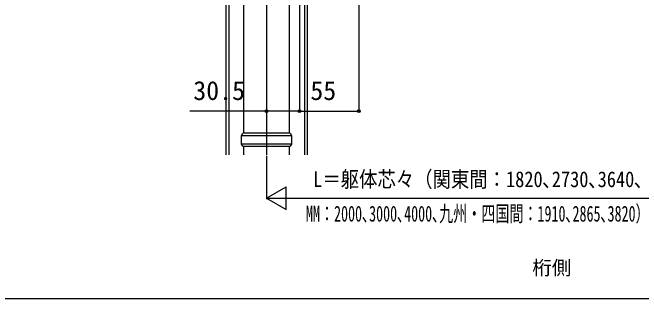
# Model space of a CAD drawing. Units: millimetres, scale not verified. Extents: x -1050 to 1050, y -1570 to 1562.
# Drawn here: x 25 to 607, y -1570 to -1305 of the extents above; entities that cross this region are included whole.
import ezdxf
from ezdxf.enums import TextEntityAlignment as Align

# ---------------------------------------------------------------- set-up
doc = ezdxf.new("R2010")
doc.units = ezdxf.units.MM
doc.header["$LTSCALE"] = 8
for name, color, linetype in [('0-1_USER1', 3, 'Continuous'), ('0-3_YKK_12', 2, 'Continuous'), ('0-4_YKK_13', 4, 'Continuous'), ('0-5_YKK_D', 6, 'Continuous'), ('0-6_YKK_ZWAK', 7, 'Continuous')]:
    doc.layers.add(name, color=color, linetype=linetype)
doc.styles.add('ＭＳ ゴシック', font='')
doc.styles.get('ＭＳ ゴシック').set_extended_font_data('MS Gothic')

msp = doc.modelspace()

# ---------------------------------------------------------------- linework, layer by layer
at = {"layer": '0-3_YKK_12'}
for p, q in [((260, -620.997), (260, -1436.997)), ((225, -1209.297), (225, -1436.997)), ((295, -1209.297), (295, -1436.997))]:
    msp.add_line(p, q, dxfattribs=at)
for points in [[(222.5, -1153.997), (222.5, -1247.997), (222.5, -1436.997)], [(297.5, -1153.997), (297.5, -1247.997), (297.5, -1436.997)]]:
    msp.add_lwpolyline(points, dxfattribs=at)
at = {"layer": '0-4_YKK_13'}
for p, q in [((239, -1416.997), (239, -1247.997)), ((281, -1247.997), (281, -1416.997)), ((237, -1418.997), (238, -1416.997)), ((237, -1426.997), (237, -1418.997)), ((237, -1418.997), (283, -1418.997)), ((282, -1416.997), (238, -1416.997)), ((282, -1416.997), (283, -1418.997)), ((238, -1428.997), (237, -1426.997)), ((238, -1428.997), (282, -1428.997)), ((239, -1436.997), (239, -1428.997)), ((281, -1428.997), (281, -1436.997)), ((283, -1426.997), (282, -1428.997))]:
    msp.add_line(p, q, dxfattribs=at)
msp.add_lwpolyline([(283, -1418.997), (283, -1426.997), (237, -1426.997)], dxfattribs=at)
at = {"layer": '0-5_YKK_D'}
for p, q in [((345.5, -1153.697), (345.5, -1397.429)), ((290.5, -1218.697), (290.5, -1397.429)), ((290.5, -1218.697), (290.5, -1397.429)), ((290.5, -1396.429), (345.5, -1396.429)), ((260, -1437.997), (260, -1477.997)), ((260, -1476.997), (278.187, -1466.497)), ((278.187, -1487.497), (278.187, -1466.497)), ((260, -1476.997), (278.187, -1487.497)), ((260, -1476.997), (296.373, -1476.997)), ((281, -1476.997), (739, -1476.997))]:
    msp.add_line(p, q, dxfattribs=at)
msp.add_lwpolyline([(290.5, -1396.429), (260, -1396.429), (188.991, -1396.429)], dxfattribs=at)
for centre in [(260, -1396.429), (290.5, -1396.429), (290.5, -1396.429), (345.5, -1396.429)]:
    msp.add_circle(centre, 1.275, dxfattribs=at)
at = {"layer": '0-6_YKK_ZWAK'}
msp.add_lwpolyline([(-1050, -1570), (1050, -1570), (1050, 1490)], dxfattribs=at)

# ---------------------------------------------------------------- texts
at = {"layer": '0-1_USER1', "style": 'ＭＳ ゴシック'}
msp.add_text('桁側', height=13.2, dxfattribs=at).set_placement((505.977, -1552.17), align=Align.BOTTOM_LEFT)
at = {"layer": '0-5_YKK_D', "style": 'ＭＳ ゴシック'}
for s, p in [('30.5', (192.218, -1391.429)), ('55', (300.545, -1391.429))]:
    msp.add_text(s, height=17.6, dxfattribs=at).set_placement(p, align=Align.BOTTOM_LEFT)
for s, width, p in [('L＝躯体芯々（関東間：1820､2730､3640､', 0.85, (303.199, -1471.27)), ('MM：2000､3000､4000､九州・四国間：1910､2865､3820）', 0.65, (296.534, -1503.179))]:
    msp.add_text(s, height=14.66, dxfattribs=dict(at, width=width)).set_placement(p, align=Align.BOTTOM_LEFT)

doc.saveas('drawing.dxf')
